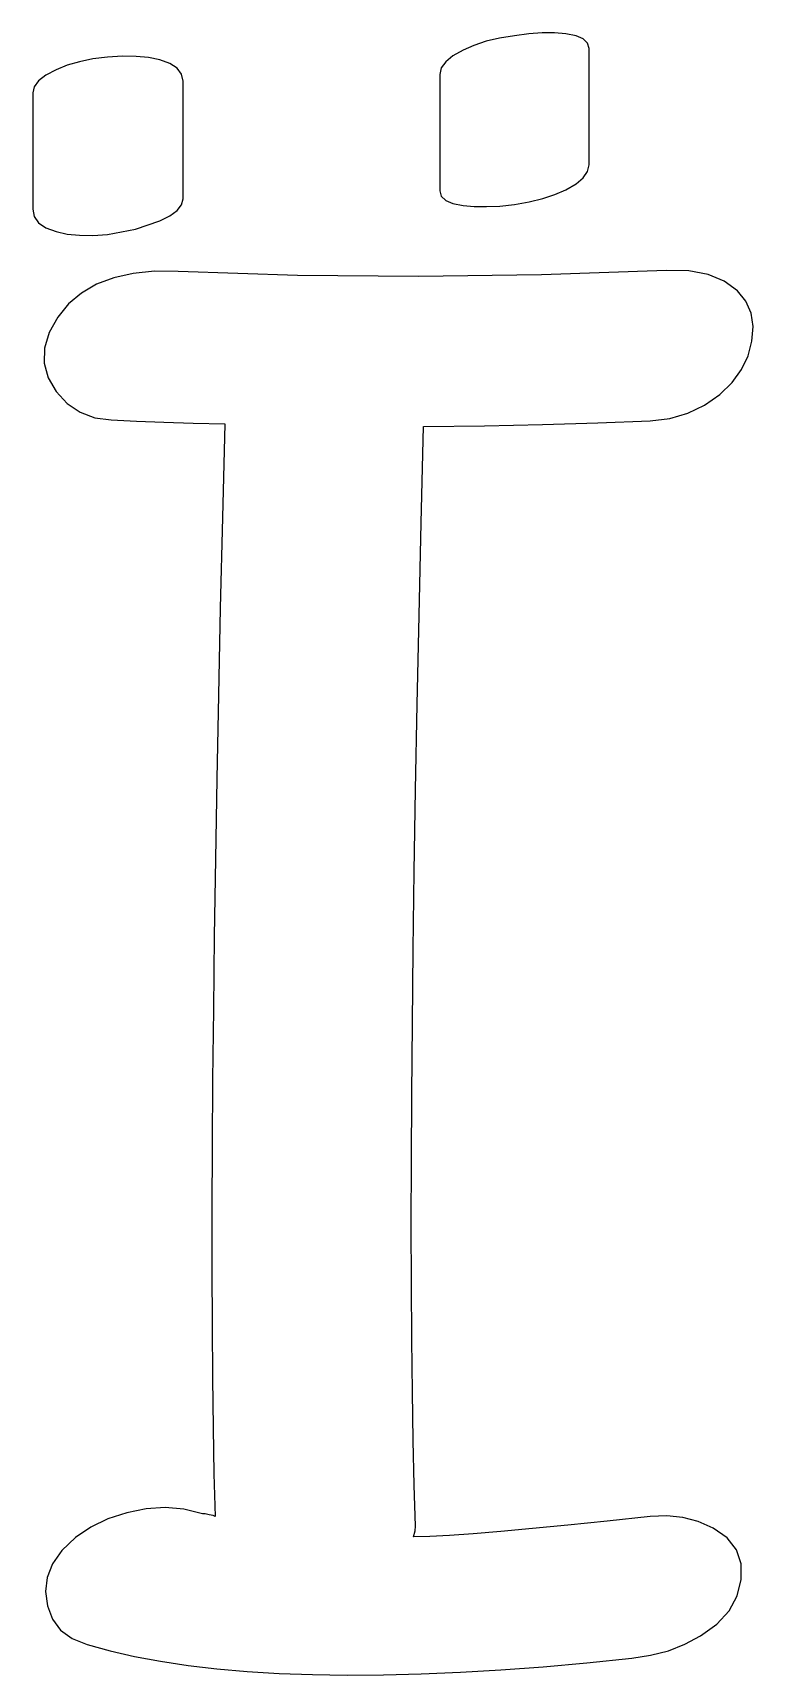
# Model space of a CAD drawing. Extents: x -1 to 9.3, y -0.2 to 23.3.
import ezdxf

# ---------------------------------------------------------------- set-up
doc = ezdxf.new("R2010")
doc.units = 0
doc.layers.get('0').update_dxf_attribs({"linetype": 'CONTINUOUS'})

msp = doc.modelspace()

# ---------------------------------------------------------------- linework, layer by layer
at = {"color": 0}
for p, q in [((6.11, 23.306), (5.903, 23.278)), ((6.302, 23.319), (6.11, 23.306)), ((6.478, 23.319), (6.302, 23.319)), ((6.639, 23.306), (6.478, 23.319)), ((6.785, 23.277), (6.639, 23.306)), ((5.167, 23.069), (5.021, 22.991)), ((5.322, 23.14), (5.167, 23.069)), ((5.497, 23.198), (5.322, 23.14)), ((5.69, 23.244), (5.497, 23.198)), ((5.903, 23.278), (5.69, 23.244)), ((6.889, 23.233), (6.785, 23.277)), ((6.951, 23.173), (6.889, 23.233)), ((6.972, 23.097), (6.951, 23.173)), ((6.972, 21.431), (6.972, 23.097)), ((-0.506, 22.855), (-0.667, 22.792)), ((-0.33, 22.906), (-0.506, 22.855)), ((-0.138, 22.945), (-0.33, 22.906)), ((0.069, 22.972), (-0.138, 22.945)), ((0.283, 22.985), (0.069, 22.972)), ((0.479, 22.983), (0.283, 22.985)), ((0.658, 22.964), (0.479, 22.983)), ((0.819, 22.931), (0.658, 22.964)), ((0.965, 22.88), (0.819, 22.931)), ((1.069, 22.812), (0.965, 22.88)), ((4.854, 22.817), (4.833, 22.722)), ((4.917, 22.906), (4.854, 22.817)), ((5.021, 22.991), (4.917, 22.906)), ((-0.917, 22.632), (-0.979, 22.547)), ((-0.812, 22.714), (-0.917, 22.632)), ((-0.667, 22.792), (-0.812, 22.714)), ((1.132, 22.727), (1.069, 22.812)), ((1.153, 22.625), (1.132, 22.727)), ((1.153, 20.944), (1.153, 22.625)), ((4.833, 22.722), (4.833, 21.056)), ((-0.979, 22.547), (-1, 22.458)), ((-1, 22.458), (-1, 20.792)), ((6.951, 21.335), (6.972, 21.431)), ((6.785, 21.155), (6.889, 21.243)), ((6.889, 21.243), (6.951, 21.335)), ((1.132, 20.857), (1.153, 20.944)), ((4.833, 21.056), (4.854, 20.98)), ((4.854, 20.98), (4.917, 20.92)), ((6.115, 20.9), (6.309, 20.948)), ((6.309, 20.948), (6.483, 21.004)), ((6.483, 21.004), (6.639, 21.069)), ((6.639, 21.069), (6.785, 21.155)), ((-1, 20.792), (-0.979, 20.688)), ((0.965, 20.697), (1.069, 20.774)), ((1.069, 20.774), (1.132, 20.857)), ((4.917, 20.92), (5.021, 20.876)), ((5.021, 20.876), (5.167, 20.847)), ((5.167, 20.847), (5.327, 20.832)), ((5.327, 20.832), (5.503, 20.83)), ((5.503, 20.83), (5.695, 20.839)), ((5.695, 20.839), (5.903, 20.861)), ((5.903, 20.861), (6.115, 20.9)), ((-0.979, 20.688), (-0.917, 20.6)), ((-0.917, 20.6), (-0.812, 20.529)), ((-0.812, 20.529), (-0.667, 20.472)), ((-0.667, 20.472), (-0.506, 20.438)), ((0.069, 20.431), (0.472, 20.507)), ((0.472, 20.507), (0.819, 20.625)), ((0.819, 20.625), (0.965, 20.697)), ((-0.506, 20.438), (-0.33, 20.42)), ((-0.33, 20.42), (-0.138, 20.418)), ((-0.138, 20.418), (0.069, 20.431)), ((0.16, 19.812), (-0.087, 19.719)), ((0.437, 19.874), (0.16, 19.812)), ((0.745, 19.904), (0.437, 19.874)), ((1.083, 19.903), (0.745, 19.904)), ((2.792, 19.846), (1.083, 19.903)), ((4.528, 19.83), (2.792, 19.846)), ((6.292, 19.853), (4.528, 19.83)), ((8.083, 19.917), (6.292, 19.853)), ((8.402, 19.909), (8.083, 19.917)), ((8.677, 19.858), (8.402, 19.909)), ((8.909, 19.763), (8.677, 19.858)), ((9.097, 19.625), (8.909, 19.763)), ((-0.302, 19.593), (-0.487, 19.437)), ((-0.087, 19.719), (-0.302, 19.593)), ((9.22, 19.476), (9.097, 19.625)), ((-0.487, 19.437), (-0.641, 19.248)), ((9.295, 19.306), (9.22, 19.476)), ((9.324, 19.115), (9.295, 19.306)), ((-0.641, 19.248), (-0.764, 19.028)), ((9.306, 18.903), (9.324, 19.115)), ((-0.764, 19.028), (-0.831, 18.803)), ((9.251, 18.694), (9.306, 18.903)), ((-0.831, 18.803), (-0.837, 18.587)), ((-0.837, 18.587), (-0.782, 18.379)), ((9.156, 18.497), (9.251, 18.694)), ((-0.782, 18.379), (-0.667, 18.181)), ((9.022, 18.312), (9.156, 18.497)), ((-0.667, 18.181), (-0.508, 18.009)), ((8.628, 17.985), (8.847, 18.139)), ((8.847, 18.139), (9.022, 18.312)), ((-0.508, 18.009), (-0.323, 17.885)), ((-0.323, 17.885), (-0.112, 17.808)), ((8.389, 17.872), (8.628, 17.985)), ((-0.112, 17.808), (0.125, 17.778)), ((0.125, 17.778), (0.487, 17.759)), ((0.487, 17.759), (0.878, 17.743)), ((0.878, 17.743), (1.299, 17.731)), ((1.299, 17.731), (1.75, 17.722)), ((1.75, 17.722), (1.717, 16.377)), ((4.564, 16.301), (4.597, 17.681)), ((4.597, 17.681), (5.472, 17.691)), ((5.472, 17.691), (6.306, 17.708)), ((6.306, 17.708), (7.097, 17.733)), ((7.097, 17.733), (7.847, 17.764)), ((7.847, 17.764), (8.128, 17.798)), ((8.128, 17.798), (8.389, 17.872)), ((1.717, 16.377), (1.687, 15.081)), ((4.535, 14.973), (4.564, 16.301)), ((1.687, 15.081), (1.66, 13.833)), ((4.509, 13.699), (4.535, 14.973)), ((1.66, 13.833), (1.637, 12.635)), ((4.486, 12.477), (4.509, 13.699)), ((1.637, 12.635), (1.617, 11.485)), ((4.467, 11.309), (4.486, 12.477)), ((1.617, 11.485), (1.6, 10.384)), ((4.451, 10.192), (4.467, 11.309)), ((1.6, 10.384), (1.587, 9.333)), ((4.439, 9.129), (4.451, 10.192)), ((1.587, 9.333), (1.576, 8.33)), ((4.431, 8.118), (4.439, 9.129)), ((1.576, 8.33), (1.569, 7.376)), ((4.425, 7.16), (4.431, 8.118)), ((1.569, 7.376), (1.565, 6.471)), ((4.424, 6.255), (4.425, 7.16)), ((1.565, 6.471), (1.565, 5.615)), ((4.425, 5.402), (4.424, 6.255)), ((1.565, 5.615), (1.568, 4.808)), ((4.431, 4.602), (4.425, 5.402)), ((1.568, 4.808), (1.574, 4.05)), ((4.439, 3.855), (4.431, 4.602)), ((1.574, 4.05), (1.583, 3.341)), ((4.451, 3.161), (4.439, 3.855)), ((1.583, 3.341), (1.595, 2.681)), ((4.467, 2.519), (4.451, 3.161)), ((1.595, 2.681), (1.611, 2.069)), ((4.486, 1.931), (4.467, 2.519)), ((0.347, 2.125), (0.076, 2.039)), ((0.623, 2.181), (0.347, 2.125)), ((0.896, 2.198), (0.623, 2.181)), ((1.165, 2.174), (0.896, 2.198)), ((1.431, 2.111), (1.165, 2.174)), ((-0.17, 1.92), (-0.39, 1.768)), ((0.076, 2.039), (-0.17, 1.92)), ((1.469, 2.108), (1.431, 2.111)), ((1.528, 2.097), (1.469, 2.108)), ((1.583, 2.083), (1.528, 2.097)), ((1.611, 2.069), (1.583, 2.083)), ((4.479, 1.865), (4.486, 1.931)), ((6.16, 1.898), (5.708, 1.858)), ((6.667, 1.947), (6.16, 1.898)), ((7.229, 2.004), (6.667, 1.947)), ((7.847, 2.069), (7.229, 2.004)), ((8.086, 2.08), (7.847, 2.069)), ((8.316, 2.056), (8.086, 2.08)), ((8.537, 1.997), (8.316, 2.056)), ((8.75, 1.903), (8.537, 1.997)), ((8.952, 1.763), (8.75, 1.903)), ((-0.39, 1.768), (-0.583, 1.583)), ((4.458, 1.778), (4.479, 1.865)), ((4.688, 1.785), (4.458, 1.778)), ((4.972, 1.801), (4.688, 1.785)), ((5.312, 1.825), (4.972, 1.801)), ((5.708, 1.858), (5.312, 1.825)), ((9.087, 1.594), (8.952, 1.763)), ((-0.583, 1.583), (-0.716, 1.393)), ((9.154, 1.395), (9.087, 1.594)), ((-0.795, 1.198), (-0.82, 0.997)), ((-0.716, 1.393), (-0.795, 1.198)), ((9.153, 1.167), (9.154, 1.395)), ((-0.82, 0.997), (-0.792, 0.792)), ((9.095, 0.934), (9.153, 1.167)), ((-0.792, 0.792), (-0.72, 0.601)), ((8.804, 0.531), (8.979, 0.722)), ((8.979, 0.722), (9.095, 0.934)), ((-0.72, 0.601), (-0.601, 0.444)), ((8.569, 0.361), (8.804, 0.531)), ((-0.601, 0.444), (-0.435, 0.323)), ((-0.435, 0.323), (-0.222, 0.236)), ((-0.222, 0.236), (0.108, 0.146)), ((8.108, 0.149), (8.346, 0.242)), ((8.346, 0.242), (8.569, 0.361)), ((0.108, 0.146), (0.459, 0.066)), ((0.459, 0.066), (0.831, -0.003)), ((6.938, -0.024), (7.583, 0.042)), ((7.583, 0.042), (7.853, 0.083)), ((7.853, 0.083), (8.108, 0.149)), ((0.831, -0.003), (1.224, -0.062)), ((1.224, -0.062), (1.638, -0.111)), ((1.638, -0.111), (2.073, -0.149)), ((2.073, -0.149), (2.53, -0.177)), ((2.53, -0.177), (3.007, -0.194)), ((3.007, -0.194), (3.505, -0.201)), ((3.505, -0.201), (4.025, -0.198)), ((4.025, -0.198), (4.565, -0.184)), ((4.565, -0.184), (5.127, -0.16)), ((5.127, -0.16), (5.709, -0.125)), ((5.709, -0.125), (6.313, -0.08)), ((6.313, -0.08), (6.938, -0.024))]:
    msp.add_line(p, q, dxfattribs=at)

doc.saveas('drawing.dxf')
